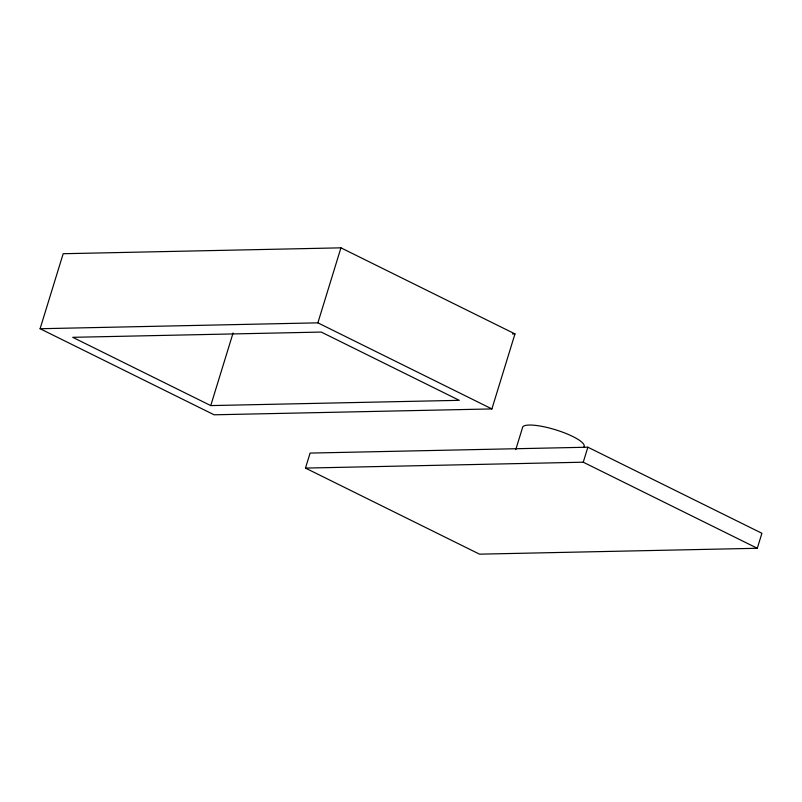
<?xml version="1.0" encoding="UTF-8"?>
<svg xmlns="http://www.w3.org/2000/svg" width="802" height="802" viewBox="0 0 802 802"><rect width="100%" height="100%" fill="white"/><g stroke="black" fill="none" stroke-linecap="round" stroke-linejoin="round"><path stroke-width="1.2" d="M40.1 328.73L63.178 253.723L340.94 247.838L514.974 333.913L491.897 408.93L214.134 414.804L40.1 328.73L317.873 322.845L491.897 408.93M210.746 405.591L459.275 400.328L321.251 332.068L72.721 337.321L210.746 405.591L233.091 332.96M317.873 322.845L340.94 247.838M305.482 468.087L310.103 453.08L587.866 447.205L761.9 533.28L757.288 548.277L479.516 554.162L305.482 468.087L583.254 462.203L757.288 548.277M515.776 449.591L522.774 426.844A32.27 7.479 17.1 0 1 558.182 430.624A32.27 7.479 17.1 0 1 583.846 446.995M583.254 462.203L587.866 447.205M512.478 333.973L514.974 333.913"/></g></svg>
